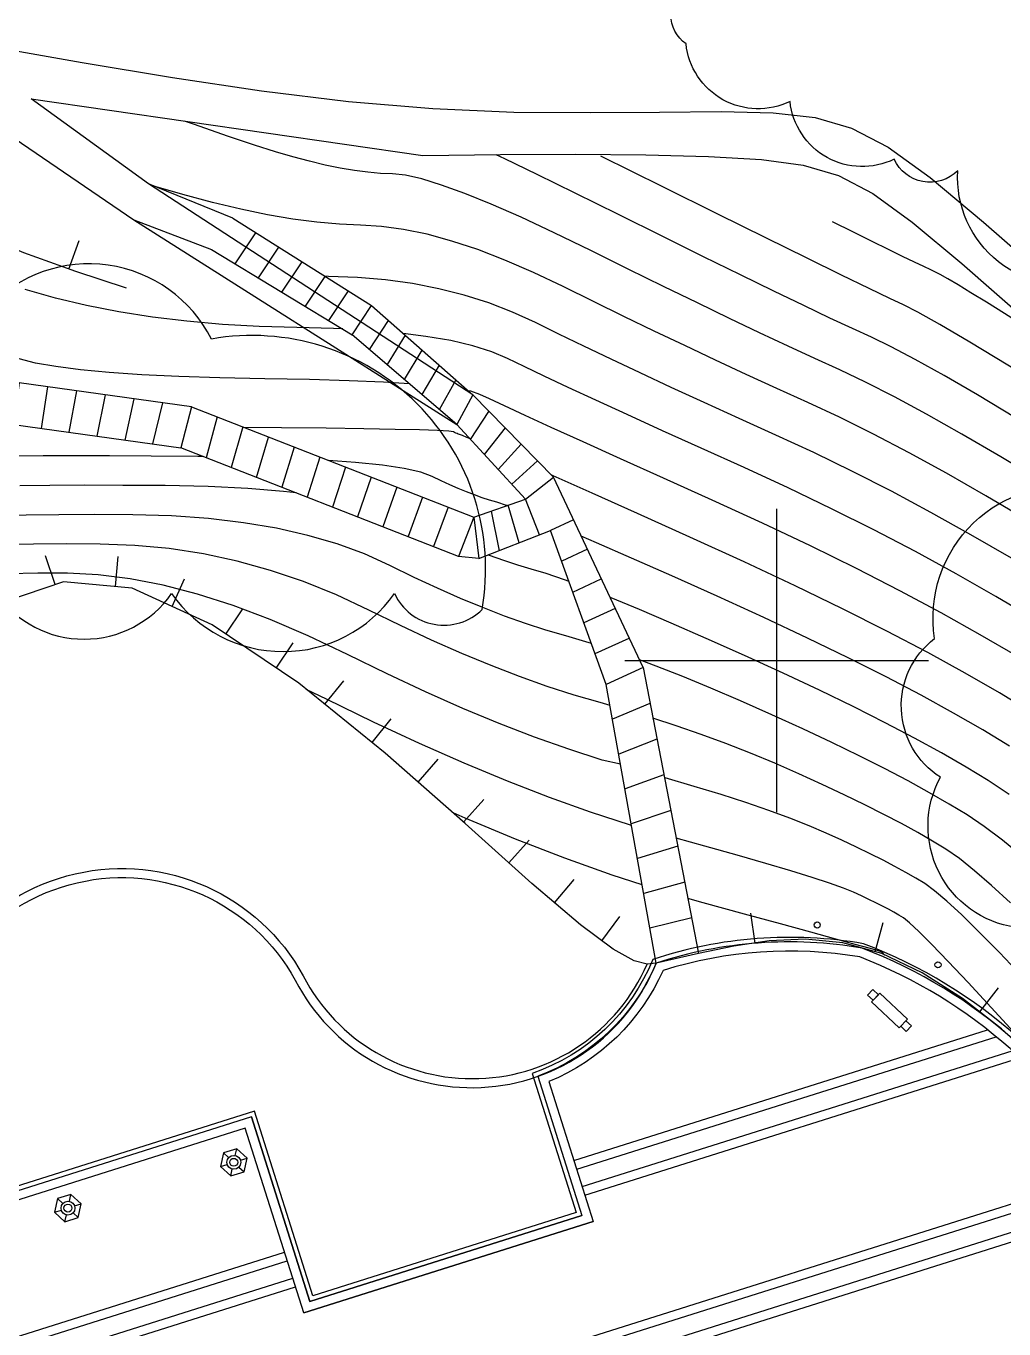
# Model space of a CAD drawing. Extents: x 351134 to 737836, y 2693212 to 3319468.
# Drawn here: x 575532 to 607739, y 2860390 to 2903320 of the extents above; entities that cross this region are included whole.
import ezdxf

# ---------------------------------------------------------------- set-up
doc = ezdxf.new("R2010")
doc.units = 0
doc.linetypes.add('0', pattern=[1, 1])
for name, color, linetype in [('00景观层', 10, 'CONTINUOUS'), ('DGX', 8, 'CONTINUOUS'), ('TK', 7, 'CONTINUOUS'), ('交通3', 1, '0'), ('地貌3', 4, '0'), ('房屋2', 8, '0'), ('景观层', 1, 'CONTINUOUS'), ('绿化', 3, 'CONTINUOUS')]:
    doc.layers.add(name, color=color, linetype=linetype)

msp = doc.modelspace()

# ---------------------------------------------------------------- linework, layer by layer
at = {"layer": '00景观层', "linetype": 'Continuous'}
for p, q in [((600257, 2877415), (600257, 2887415)), ((600257, 2877415), (600257, 2887415)), ((595257, 2882415), (605257, 2882415)), ((595257, 2882415), (605257, 2882415)), ((592390, 2868717), (593840, 2864132)), ((592390, 2868717), (593840, 2864132))]:
    msp.add_line(p, q, dxfattribs=at)
at = {"layer": '00景观层', "color": 1, "linetype": '0'}
for p, q in [((576495, 2884919, -189528), (576173, 2885866, -189528)), ((576495, 2884919, -189528), (576173, 2885866, -189528)), ((576495, 2884919, -189528), (576173, 2885866, -189528)), ((576495, 2884919, -189528), (576173, 2885866, -189528)), ((578472, 2884849, -189528), (578567, 2885845, -189528)), ((578472, 2884849, -189528), (578567, 2885845, -189528)), ((578472, 2884849, -189528), (578567, 2885845, -189528)), ((578472, 2884849, -189528), (578567, 2885845, -189528)), ((580339, 2884197, -189528), (580754, 2885107, -189528)), ((580339, 2884197, -189528), (580754, 2885107, -189528)), ((580339, 2884197, -189528), (580754, 2885107, -189528)), ((580339, 2884197, -189528), (580754, 2885107, -189528)), ((582114, 2883288, -189528), (582675, 2884116, -189528)), ((582114, 2883288, -189528), (582675, 2884116, -189528)), ((582114, 2883288, -189528), (582675, 2884116, -189528)), ((582114, 2883288, -189528), (582675, 2884116, -189528)), ((583770, 2882167, -189528), (584331, 2882995, -189528)), ((583770, 2882167, -189528), (584331, 2882995, -189528)), ((583770, 2882167, -189528), (584331, 2882995, -189528)), ((583770, 2882167, -189528), (584331, 2882995, -189528)), ((585371, 2880971, -189528), (586000, 2881748, -189528)), ((585371, 2880971, -189528), (586000, 2881748, -189528)), ((585371, 2880971, -189528), (586000, 2881748, -189528)), ((585371, 2880971, -189528), (586000, 2881748, -189528)), ((586927, 2879714, -189528), (587555, 2880491, -189528)), ((586927, 2879714, -189528), (587555, 2880491, -189528)), ((586927, 2879714, -189528), (587555, 2880491, -189528)), ((586927, 2879714, -189528), (587555, 2880491, -189528)), ((588443, 2878410, -189528), (589104, 2879160, -189528)), ((588443, 2878410, -189528), (589104, 2879160, -189528)), ((588443, 2878410, -189528), (589104, 2879160, -189528)), ((588443, 2878410, -189528), (589104, 2879160, -189528)), ((589943, 2877088, -189528), (590604, 2877838, -189528)), ((589943, 2877088, -189528), (590604, 2877838, -189528)), ((589943, 2877088, -189528), (590604, 2877838, -189528)), ((589943, 2877088, -189528), (590604, 2877838, -189528)), ((591430, 2875750, -189528), (592099, 2876493, -189528)), ((591430, 2875750, -189528), (592099, 2876493, -189528)), ((591430, 2875750, -189528), (592099, 2876493, -189528)), ((591430, 2875750, -189528), (592099, 2876493, -189528)), ((592935, 2874433, -189528), (593583, 2875195, -189528)), ((592935, 2874433, -189528), (593583, 2875195, -189528)), ((592935, 2874433, -189528), (593583, 2875195, -189528)), ((592935, 2874433, -189528), (593583, 2875195, -189528)), ((594494, 2873182, -189528), (595091, 2873984, -189528)), ((594494, 2873182, -189528), (595091, 2873984, -189528)), ((599549, 2873106, -189528), (599399, 2874095, -189528)), ((599549, 2873106, -189528), (599399, 2874095, -189528)), ((599549, 2873106, -189528), (599399, 2874095, -189528)), ((599549, 2873106, -189528), (599399, 2874095, -189528)), ((603496, 2872819, -189528), (603764, 2873783, -189528)), ((603496, 2872819, -189528), (603764, 2873783, -189528)), ((603496, 2872819, -189528), (603764, 2873783, -189528)), ((603496, 2872819, -189528), (603764, 2873783, -189528)), ((606947, 2870836, -189528), (607560, 2871627, -189528)), ((606947, 2870836, -189528), (607560, 2871627, -189528)), ((606947, 2870836, -189528), (607560, 2871627, -189528)), ((606947, 2870836, -189528), (607560, 2871627, -189528))]:
    msp.add_line(p, q, dxfattribs=at)
at = {"layer": '00景观层', "color": 2, "linetype": '0'}
for p, q in [((582955, 2867379), (584878, 2861298)), ((582955, 2867379), (584878, 2861298)), ((584878, 2861298), (593840, 2864132)), ((584878, 2861298), (593840, 2864132))]:
    msp.add_line(p, q, dxfattribs=at)
at = {"layer": '00景观层', "color": 250, "linetype": 'Continuous'}
for p, q in [((582033, 2866191), (582204, 2866034)), ((582033, 2866191), (582204, 2866034)), ((582422, 2866103), (582472, 2866330)), ((582422, 2866103), (582472, 2866330)), ((582591, 2865949), (582812, 2866019)), ((582591, 2865949), (582812, 2866019)), ((581933, 2865741), (582154, 2865811)), ((581933, 2865741), (582154, 2865811)), ((582273, 2865430), (582323, 2865656)), ((582273, 2865430), (582323, 2865656)), ((582542, 2865725), (582713, 2865569)), ((582542, 2865725), (582713, 2865569)), ((576961, 2864596), (577011, 2864822)), ((576961, 2864596), (577011, 2864822)), ((576473, 2864234), (576694, 2864303)), ((576473, 2864234), (576694, 2864303)), ((576572, 2864683), (576743, 2864527)), ((576572, 2864683), (576743, 2864527)), ((577130, 2864442), (577351, 2864511)), ((577130, 2864442), (577351, 2864511)), ((576813, 2863923), (576863, 2864149)), ((576813, 2863923), (576863, 2864149)), ((577081, 2864218), (577252, 2864061)), ((577081, 2864218), (577252, 2864061))]:
    msp.add_line(p, q, dxfattribs=at)
at = {"layer": '00景观层', "color": 1, "linetype": '0'}
for points, elevation in [([(596287, 2872444), (595988, 2872412), (595558, 2872518), (594868, 2872904), (593788, 2873707), (592187, 2875069), (589992, 2877044), (587363, 2879361), (584515, 2881663), (581664, 2883593), (579026, 2884796), (576767, 2885012), (574852, 2884361), (573194, 2883060), (571708, 2881325), (570308, 2879374)], 3117), ([(596287, 2872444), (595988, 2872412), (595558, 2872518), (594868, 2872904), (593788, 2873707), (592187, 2875069), (589992, 2877044), (587363, 2879361), (584515, 2881663), (581664, 2883593), (579026, 2884796), (576767, 2885012), (574852, 2884361), (573194, 2883060), (571708, 2881325), (570308, 2879374)], 3117), ([(596287, 2872444), (595988, 2872412), (595558, 2872518), (594868, 2872904), (593788, 2873707), (592187, 2875069), (589992, 2877044), (587363, 2879361), (584515, 2881663), (581664, 2883593), (579026, 2884796), (576767, 2885012), (574852, 2884361), (573194, 2883060), (571708, 2881325), (570308, 2879374)], 3117), ([(596287, 2872444), (595988, 2872412), (595558, 2872518), (594868, 2872904), (593788, 2873707), (592187, 2875069), (589992, 2877044), (587363, 2879361), (584515, 2881663), (581664, 2883593), (579026, 2884796), (576767, 2885012), (574852, 2884361), (573194, 2883060), (571708, 2881325), (570308, 2879374)], 3117), ([(613892, 2858821), (613293, 2860759), (612736, 2862500), (612242, 2863952), (611765, 2865164), (611245, 2866217), (610620, 2867194), (609829, 2868178), (608829, 2869225), (607660, 2870283), (606379, 2871277), (605044, 2872128), (603713, 2872759), (602433, 2873116), (601202, 2873235), (600009, 2873176), (598840, 2872998), (597684, 2872761)], 9809472), ([(613892, 2858821), (613293, 2860759), (612736, 2862500), (612242, 2863952), (611765, 2865164), (611245, 2866217), (610620, 2867194), (609829, 2868178), (608829, 2869225), (607660, 2870283), (606379, 2871277), (605044, 2872128), (603713, 2872759), (602433, 2873116), (601202, 2873235), (600009, 2873176), (598840, 2872998), (597684, 2872761)], 9809472), ([(613892, 2858821), (613293, 2860759), (612736, 2862500), (612242, 2863952), (611765, 2865164), (611245, 2866217), (610620, 2867194), (609829, 2868178), (608829, 2869225), (607660, 2870283), (606379, 2871277), (605044, 2872128), (603713, 2872759), (602433, 2873116), (601202, 2873235), (600009, 2873176), (598840, 2872998), (597684, 2872761)], 9809472), ([(613892, 2858821), (613293, 2860759), (612736, 2862500), (612242, 2863952), (611765, 2865164), (611245, 2866217), (610620, 2867194), (609829, 2868178), (608829, 2869225), (607660, 2870283), (606379, 2871277), (605044, 2872128), (603713, 2872759), (602433, 2873116), (601202, 2873235), (600009, 2873176), (598840, 2872998), (597684, 2872761)], 9809472)]:
    msp.add_lwpolyline(points, dxfattribs=dict(at, elevation=elevation))
at = {"layer": '00景观层', "color": 8, "linetype": '0'}
for points, elevation in [([(595852, 2882180), (597684, 2872761), (596287, 2872444), (594643, 2881626)], -1210), ([(596768, 2877471), (595465, 2877035)], 930), ([(596997, 2876293), (595671, 2875888)], 1465), ([(597226, 2875116), (595876, 2874740)], 1999), ([(597455, 2873938), (596081, 2873592)], 2534)]:
    msp.add_lwpolyline(points, dxfattribs=dict(at, elevation=elevation))
at = {"layer": '00景观层', "color": 5, "linetype": 'Continuous', "flags": 128}
msp.add_lwpolyline([(556413, 2857422, -0.03152), (558388, 2857362, 0.427757), (571879, 2869071, -0.757242), (584661, 2872023, 0.631619), (595988, 2872412)], format="xyb", dxfattribs=at)
msp.add_lwpolyline([(556413, 2857422, -0.03152), (558388, 2857362, 0.427757), (571879, 2869071, -0.757242), (584661, 2872023, 0.631619), (595988, 2872412)], format="xyb", dxfattribs=at)
at = {"layer": '00景观层', "linetype": 'Continuous', "elevation": 9598, "flags": 128}
msp.add_lwpolyline([(558115, 2857084, -0.003987), (558360, 2857063, 0.427757), (572179, 2869057, -0.757242), (584397, 2871878, 0.641585), (596287, 2872444)], format="xyb", dxfattribs=at)
msp.add_lwpolyline([(558115, 2857084, -0.003987), (558360, 2857063, 0.427757), (572179, 2869057, -0.757242), (584397, 2871878, 0.641585), (596287, 2872444)], format="xyb", dxfattribs=at)
at = {"layer": '00景观层', "color": 7, "flags": 128}
for points in [[(617349, 2842819), (617529, 2842883), (616090, 2846895), (617208, 2847275), (617100, 2847498, 0.029317), (611903, 2865224, 0.184836), (603113, 2873082, 0.123687), (596175, 2872565, -0.216099), (592203, 2868810), (593652, 2864230), (584976, 2861486), (583053, 2867567), (570470, 2863588, -0.29768), (558374, 2857213, 0.003987), (558127, 2857234)], [(617349, 2842819), (617529, 2842883), (616090, 2846895), (617208, 2847275), (617100, 2847498, 0.029317), (611903, 2865224, 0.184836), (603113, 2873082, 0.123687), (596175, 2872565, -0.216099), (592203, 2868810), (593652, 2864230), (584976, 2861486), (583053, 2867567), (570470, 2863588, -0.29768), (558374, 2857213, 0.003987), (558127, 2857234)], [(602030, 2823466), (608706, 2829980), (608986, 2829694), (616795, 2837313), (616543, 2837572), (617209, 2842928), (617337, 2842973), (615897, 2846988), (616999, 2847363), (616957, 2847447, 0.029328), (611765, 2865164, 0.18445), (603073, 2872937, 0.122199), (596287, 2872444, -0.20777), (592390, 2868717), (593840, 2864132), (584878, 2861298), (582955, 2867379), (570572, 2863463, -0.296393), (558360, 2857063, 0.003987), (558115, 2857084)], [(602030, 2823466), (608706, 2829980), (608986, 2829694), (616795, 2837313), (616543, 2837572), (617209, 2842928), (617337, 2842973), (615897, 2846988), (616999, 2847363), (616957, 2847447, 0.029328), (611765, 2865164, 0.18445), (603073, 2872937, 0.122199), (596287, 2872444, -0.20777), (592390, 2868717), (593840, 2864132), (584878, 2861298), (582955, 2867379), (570572, 2863463, -0.296393), (558360, 2857063, 0.003987), (558115, 2857084)]]:
    msp.add_lwpolyline(points, format="xyb", dxfattribs=at)
at = {"layer": '00景观层', "color": 8, "linetype": 'Continuous', "flags": 128}
msp.add_lwpolyline([(601948, 2823805), (608712, 2830404), (608991, 2830118), (616371, 2837318), (616227, 2837466), (616934, 2843148), (616953, 2843154), (615511, 2847174), (616625, 2847552, 0.029015), (611490, 2865044, 0.18366), (602993, 2872646, 0.119144), (596511, 2872201, -0.191924), (592755, 2868538), (594211, 2863935), (584677, 2860919), (582752, 2867007), (570775, 2863212, -0.292375), (558404, 2856758)], format="xyb", dxfattribs=at)
msp.add_lwpolyline([(601948, 2823805), (608712, 2830404), (608991, 2830118), (616371, 2837318), (616227, 2837466), (616934, 2843148), (616953, 2843154), (615511, 2847174), (616625, 2847552, 0.029015), (611490, 2865044, 0.18366), (602993, 2872646, 0.119144), (596511, 2872201, -0.191924), (592755, 2868538), (594211, 2863935), (584677, 2860919), (582752, 2867007), (570775, 2863212, -0.292375), (558404, 2856758)], format="xyb", dxfattribs=at)
at = {"layer": '00景观层', "color": 250, "linetype": 'Continuous', "flags": 128}
for points in [[(593578, 2865937), (607203, 2870246)], [(593578, 2865937), (607203, 2870246)], [(593668, 2865651), (607482, 2870020)], [(593668, 2865651), (607482, 2870020)], [(593849, 2865079), (608014, 2869559)], [(593849, 2865079), (608014, 2869559)], [(593939, 2864793), (608267, 2869324)], [(593939, 2864793), (608267, 2869324)], [(583429, 2856749), (611222, 2865539)], [(583429, 2856749), (611222, 2865539)], [(583604, 2856490), (611370, 2865271)], [(583604, 2856490), (611370, 2865271)], [(583878, 2855947), (611606, 2864717)], [(583878, 2855947), (611606, 2864717)], [(583978, 2855664), (611707, 2864434)], [(583978, 2855664), (611707, 2864434)], [(559748, 2855238), (584044, 2862922)], [(559748, 2855238), (584044, 2862922)], [(559920, 2854978), (584134, 2862636)], [(559920, 2854978), (584134, 2862636)], [(560100, 2854405), (584315, 2862064)], [(560100, 2854405), (584315, 2862064)], [(560191, 2854119), (584405, 2861778)], [(560191, 2854119), (584405, 2861778)]]:
    msp.add_lwpolyline(points, dxfattribs=at)
at = {"layer": '00景观层', "color": 7, "flags": 128}
for points in [[(582955, 2867379), (570572, 2863463)], [(582955, 2867379), (570572, 2863463)], [(582955, 2867379), (584878, 2861298)], [(582955, 2867379), (584878, 2861298)]]:
    msp.add_lwpolyline(points, dxfattribs=at)
at = {"layer": '00景观层', "color": 11, "linetype": 'Continuous', "flags": 128}
for points in [[(582812, 2866019), (582472, 2866330), (582033, 2866191), (581933, 2865741), (582273, 2865430), (582713, 2865569)], [(582812, 2866019), (582472, 2866330), (582033, 2866191), (581933, 2865741), (582273, 2865430), (582713, 2865569)], [(577351, 2864511), (577011, 2864822), (576572, 2864683), (576473, 2864234), (576813, 2863923), (577252, 2864061)], [(577351, 2864511), (577011, 2864822), (576572, 2864683), (576473, 2864234), (576813, 2863923), (577252, 2864061)]]:
    msp.add_lwpolyline(points, close=True, dxfattribs=at)
at = {"layer": '00景观层', "color": 8, "linetype": 'Continuous', "flags": 128}
msp.add_lwpolyline([(584677, 2860919), (594211, 2863935)], dxfattribs=at)
msp.add_lwpolyline([(584677, 2860919), (594211, 2863935)], dxfattribs=at)
at = {"layer": '00景观层', "color": 1, "linetype": '0'}
for centre in [(601589, 2873700, -189528), (601589, 2873700, -189528), (601589, 2873700, -189528), (601589, 2873700, -189528), (605567, 2872387, -189528), (605567, 2872387, -189528), (605567, 2872387, -189528), (605567, 2872387, -189528)]:
    msp.add_circle(centre, 100, dxfattribs=at)
at = {"layer": '00景观层', "color": 250, "linetype": 'Continuous'}
for centre, radius in [((582373, 2865880), 229), ((582373, 2865880), 229), ((582373, 2865880), 131), ((582373, 2865880), 131), ((576912, 2864372), 229), ((576912, 2864372), 229), ((576912, 2864372), 131), ((576912, 2864372), 131)]:
    msp.add_circle(centre, radius, dxfattribs=at)
at = {"layer": 'DGX', "color": 8, "linetype": 'Continuous'}
for points, elevation in [([(609015, 2888298), (607633, 2889129), (606358, 2889874), (605191, 2890532), (604130, 2891104), (603177, 2891590), (602331, 2891990), (601510, 2892364), (600630, 2892771), (599692, 2893212), (598696, 2893687), (597642, 2894195), (596529, 2894737), (595359, 2895312), (594130, 2895921), (592927, 2896509), (591835, 2897018), (590852, 2897450), (589981, 2897805), (589219, 2898081), (588568, 2898281), (588026, 2898402), (587596, 2898446), (587207, 2898462), (586792, 2898500), (586350, 2898558), (585882, 2898639), (585387, 2898741), (584866, 2898864), (584319, 2899009), (583745, 2899176), (583058, 2899394), (582171, 2899692), (581084, 2900071), (580753, 2900189)], 367000), ([(609015, 2888298), (607633, 2889129), (606358, 2889874), (605191, 2890532), (604130, 2891104), (603177, 2891590), (602331, 2891990), (601510, 2892364), (600630, 2892771), (599692, 2893212), (598696, 2893687), (597642, 2894195), (596529, 2894737), (595359, 2895312), (594130, 2895921), (592927, 2896509), (591835, 2897018), (590852, 2897450), (589981, 2897805), (589219, 2898081), (588568, 2898281), (588026, 2898402), (587596, 2898446), (587207, 2898462), (586792, 2898500), (586350, 2898558), (585882, 2898639), (585387, 2898741), (584866, 2898864), (584319, 2899009), (583745, 2899176), (583058, 2899394), (582171, 2899692), (581084, 2900071), (580753, 2900189)], 367000), ([(609015, 2888298), (607633, 2889129), (606358, 2889874), (605191, 2890532), (604130, 2891104), (603177, 2891590), (602331, 2891990), (601510, 2892364), (600630, 2892771), (599692, 2893212), (598696, 2893687), (597642, 2894195), (596529, 2894737), (595359, 2895312), (594130, 2895921), (592927, 2896509), (591835, 2897018), (590852, 2897450), (589981, 2897805), (589219, 2898081), (588568, 2898281), (588026, 2898402), (587596, 2898446), (587207, 2898462), (586792, 2898500), (586350, 2898558), (585882, 2898639), (585387, 2898741), (584866, 2898864), (584319, 2899009), (583745, 2899176), (583058, 2899394), (582171, 2899692), (581084, 2900071), (580753, 2900189)], 367000), ([(609015, 2888298), (607633, 2889129), (606358, 2889874), (605191, 2890532), (604130, 2891104), (603177, 2891590), (602331, 2891990), (601510, 2892364), (600630, 2892771), (599692, 2893212), (598696, 2893687), (597642, 2894195), (596529, 2894737), (595359, 2895312), (594130, 2895921), (592927, 2896509), (591835, 2897018), (590852, 2897450), (589981, 2897805), (589219, 2898081), (588568, 2898281), (588026, 2898402), (587596, 2898446), (587207, 2898462), (586792, 2898500), (586350, 2898558), (585882, 2898639), (585387, 2898741), (584866, 2898864), (584319, 2899009), (583745, 2899176), (583058, 2899394), (582171, 2899692), (581084, 2900071), (580753, 2900189)], 367000), ([(609015, 2888298), (607633, 2889129), (606358, 2889874), (605191, 2890532), (604130, 2891104), (603177, 2891590), (602331, 2891990), (601510, 2892364), (600630, 2892771), (599692, 2893212), (598696, 2893687), (597642, 2894195), (596529, 2894737), (595359, 2895312), (594130, 2895921), (592927, 2896509), (591835, 2897018), (590852, 2897450), (589981, 2897805), (589219, 2898081), (588568, 2898281), (588026, 2898402), (587596, 2898446), (587207, 2898462), (586792, 2898500), (586350, 2898558), (585882, 2898639), (585387, 2898741), (584866, 2898864), (584319, 2899009), (583745, 2899176), (583058, 2899394), (582171, 2899692), (581084, 2900071), (580753, 2900189)], 367000), ([(609015, 2888298), (607633, 2889129), (606358, 2889874), (605191, 2890532), (604130, 2891104), (603177, 2891590), (602331, 2891990), (601510, 2892364), (600630, 2892771), (599692, 2893212), (598696, 2893687), (597642, 2894195), (596529, 2894737), (595359, 2895312), (594130, 2895921), (592927, 2896509), (591835, 2897018), (590852, 2897450), (589981, 2897805), (589219, 2898081), (588568, 2898281), (588026, 2898402), (587596, 2898446), (587207, 2898462), (586792, 2898500), (586350, 2898558), (585882, 2898639), (585387, 2898741), (584866, 2898864), (584319, 2899009), (583745, 2899176), (583058, 2899394), (582171, 2899692), (581084, 2900071), (580753, 2900189)], 367000), ([(609015, 2888298), (607633, 2889129), (606358, 2889874), (605191, 2890532), (604130, 2891104), (603177, 2891590), (602331, 2891990), (601510, 2892364), (600630, 2892771), (599692, 2893212), (598696, 2893687), (597642, 2894195), (596529, 2894737), (595359, 2895312), (594130, 2895921), (592927, 2896509), (591835, 2897018), (590852, 2897450), (589981, 2897805), (589219, 2898081), (588568, 2898281), (588026, 2898402), (587596, 2898446), (587207, 2898462), (586792, 2898500), (586350, 2898558), (585882, 2898639), (585387, 2898741), (584866, 2898864), (584319, 2899009), (583745, 2899176), (583058, 2899394), (582171, 2899692), (581084, 2900071), (580753, 2900189)], 367000), ([(609015, 2888298), (607633, 2889129), (606358, 2889874), (605191, 2890532), (604130, 2891104), (603177, 2891590), (602331, 2891990), (601510, 2892364), (600630, 2892771), (599692, 2893212), (598696, 2893687), (597642, 2894195), (596529, 2894737), (595359, 2895312), (594130, 2895921), (592927, 2896509), (591835, 2897018), (590852, 2897450), (589981, 2897805), (589219, 2898081), (588568, 2898281), (588026, 2898402), (587596, 2898446), (587207, 2898462), (586792, 2898500), (586350, 2898558), (585882, 2898639), (585387, 2898741), (584866, 2898864), (584319, 2899009), (583745, 2899176), (583058, 2899394), (582171, 2899692), (581084, 2900071), (580753, 2900189)], 367000), ([(609015, 2888298), (607633, 2889129), (606358, 2889874), (605191, 2890532), (604130, 2891104), (603177, 2891590), (602331, 2891990), (601510, 2892364), (600630, 2892771), (599692, 2893212), (598696, 2893687), (597642, 2894195), (596529, 2894737), (595359, 2895312), (594130, 2895921), (592927, 2896509), (591835, 2897018), (590852, 2897450), (589981, 2897805), (589219, 2898081), (588568, 2898281), (588026, 2898402), (587596, 2898446), (587207, 2898462), (586792, 2898500), (586350, 2898558), (585882, 2898639), (585387, 2898741), (584866, 2898864), (584319, 2899009), (583745, 2899176), (583058, 2899394), (582171, 2899692), (581084, 2900071), (580753, 2900189)], 367000), ([(609015, 2888298), (607633, 2889129), (606358, 2889874), (605191, 2890532), (604130, 2891104), (603177, 2891590), (602331, 2891990), (601510, 2892364), (600630, 2892771), (599692, 2893212), (598696, 2893687), (597642, 2894195), (596529, 2894737), (595359, 2895312), (594130, 2895921), (592927, 2896509), (591835, 2897018), (590852, 2897450), (589981, 2897805), (589219, 2898081), (588568, 2898281), (588026, 2898402), (587596, 2898446), (587207, 2898462), (586792, 2898500), (586350, 2898558), (585882, 2898639), (585387, 2898741), (584866, 2898864), (584319, 2899009), (583745, 2899176), (583058, 2899394), (582171, 2899692), (581084, 2900071), (580753, 2900189)], 367000), ([(609015, 2888298), (607633, 2889129), (606358, 2889874), (605191, 2890532), (604130, 2891104), (603177, 2891590), (602331, 2891990), (601510, 2892364), (600630, 2892771), (599692, 2893212), (598696, 2893687), (597642, 2894195), (596529, 2894737), (595359, 2895312), (594130, 2895921), (592927, 2896509), (591835, 2897018), (590852, 2897450), (589981, 2897805), (589219, 2898081), (588568, 2898281), (588026, 2898402), (587596, 2898446), (587207, 2898462), (586792, 2898500), (586350, 2898558), (585882, 2898639), (585387, 2898741), (584866, 2898864), (584319, 2899009), (583745, 2899176), (583058, 2899394), (582171, 2899692), (581084, 2900071), (580753, 2900189)], 367000), ([(609015, 2888298), (607633, 2889129), (606358, 2889874), (605191, 2890532), (604130, 2891104), (603177, 2891590), (602331, 2891990), (601510, 2892364), (600630, 2892771), (599692, 2893212), (598696, 2893687), (597642, 2894195), (596529, 2894737), (595359, 2895312), (594130, 2895921), (592927, 2896509), (591835, 2897018), (590852, 2897450), (589981, 2897805), (589219, 2898081), (588568, 2898281), (588026, 2898402), (587596, 2898446), (587207, 2898462), (586792, 2898500), (586350, 2898558), (585882, 2898639), (585387, 2898741), (584866, 2898864), (584319, 2899009), (583745, 2899176), (583058, 2899394), (582171, 2899692), (581084, 2900071), (580753, 2900189)], 367000), ([(609015, 2888298), (607633, 2889129), (606358, 2889874), (605191, 2890532), (604130, 2891104), (603177, 2891590), (602331, 2891990), (601510, 2892364), (600630, 2892771), (599692, 2893212), (598696, 2893687), (597642, 2894195), (596529, 2894737), (595359, 2895312), (594130, 2895921), (592927, 2896509), (591835, 2897018), (590852, 2897450), (589981, 2897805), (589219, 2898081), (588568, 2898281), (588026, 2898402), (587596, 2898446), (587207, 2898462), (586792, 2898500), (586350, 2898558), (585882, 2898639), (585387, 2898741), (584866, 2898864), (584319, 2899009), (583745, 2899176), (583058, 2899394), (582171, 2899692), (581084, 2900071), (580753, 2900189)], 367000), ([(609015, 2888298), (607633, 2889129), (606358, 2889874), (605191, 2890532), (604130, 2891104), (603177, 2891590), (602331, 2891990), (601510, 2892364), (600630, 2892771), (599692, 2893212), (598696, 2893687), (597642, 2894195), (596529, 2894737), (595359, 2895312), (594130, 2895921), (592927, 2896509), (591835, 2897018), (590852, 2897450), (589981, 2897805), (589219, 2898081), (588568, 2898281), (588026, 2898402), (587596, 2898446), (587207, 2898462), (586792, 2898500), (586350, 2898558), (585882, 2898639), (585387, 2898741), (584866, 2898864), (584319, 2899009), (583745, 2899176), (583058, 2899394), (582171, 2899692), (581084, 2900071), (580753, 2900189)], 367000), ([(609015, 2888298), (607633, 2889129), (606358, 2889874), (605191, 2890532), (604130, 2891104), (603177, 2891590), (602331, 2891990), (601510, 2892364), (600630, 2892771), (599692, 2893212), (598696, 2893687), (597642, 2894195), (596529, 2894737), (595359, 2895312), (594130, 2895921), (592927, 2896509), (591835, 2897018), (590852, 2897450), (589981, 2897805), (589219, 2898081), (588568, 2898281), (588026, 2898402), (587596, 2898446), (587207, 2898462), (586792, 2898500), (586350, 2898558), (585882, 2898639), (585387, 2898741), (584866, 2898864), (584319, 2899009), (583745, 2899176), (583058, 2899394), (582171, 2899692), (581084, 2900071), (580753, 2900189)], 367000), ([(609015, 2888298), (607633, 2889129), (606358, 2889874), (605191, 2890532), (604130, 2891104), (603177, 2891590), (602331, 2891990), (601510, 2892364), (600630, 2892771), (599692, 2893212), (598696, 2893687), (597642, 2894195), (596529, 2894737), (595359, 2895312), (594130, 2895921), (592927, 2896509), (591835, 2897018), (590852, 2897450), (589981, 2897805), (589219, 2898081), (588568, 2898281), (588026, 2898402), (587596, 2898446), (587207, 2898462), (586792, 2898500), (586350, 2898558), (585882, 2898639), (585387, 2898741), (584866, 2898864), (584319, 2899009), (583745, 2899176), (583058, 2899394), (582171, 2899692), (581084, 2900071), (580753, 2900189)], 367000), ([(608123, 2890415), (606870, 2891164), (605769, 2891804), (604821, 2892334), (604025, 2892753), (603382, 2893064), (602755, 2893350), (602010, 2893699), (601146, 2894111), (600163, 2894585), (599061, 2895122), (597840, 2895721), (596500, 2896382), (595042, 2897107), (593613, 2897815), (592365, 2898429), (591296, 2898949), (591020, 2899081)], 366000), ([(608502, 2887040), (607143, 2887843), (605847, 2888583), (604613, 2889260), (603440, 2889875), (602329, 2890428), (601280, 2890917), (600264, 2891378), (599250, 2891843), (598238, 2892314), (597229, 2892789), (596222, 2893268), (595218, 2893753), (594217, 2894242), (593218, 2894736), (592241, 2895202), (591304, 2895608), (590409, 2895952), (589555, 2896235), (588741, 2896458), (587968, 2896619), (587237, 2896720), (586546, 2896759), (585852, 2896788), (585111, 2896855), (584323, 2896960), (583488, 2897103), (582605, 2897285), (581676, 2897506), (580699, 2897765), (579815, 2898021)], 368000)]:
    msp.add_lwpolyline(points, dxfattribs=dict(at, elevation=elevation))
for points in [[(615439, 2887408), (613159, 2888850), (611136, 2890121), (609372, 2891220), (607867, 2892147), (606621, 2892902), (605633, 2893486), (604903, 2893897), (604432, 2894137), (603978, 2894348), (603297, 2894673), (602390, 2895114), (601258, 2895668), (599899, 2896337), (598314, 2897121), (596503, 2898019), (594465, 2899032)], [(609225, 2892923), (608449, 2893413), (607762, 2893845), (607162, 2894218), (606651, 2894534), (606227, 2894790), (605891, 2894989), (605643, 2895129), (605483, 2895210), (605328, 2895282), (605097, 2895392), (604789, 2895542), (604404, 2895731), (603942, 2895958), (603403, 2896224), (602787, 2896530), (602095, 2896874)], [(607988, 2885782), (606654, 2886556), (605336, 2887292), (604034, 2887989), (602750, 2888646), (601482, 2889265), (600230, 2889844), (599018, 2890392), (597870, 2890915), (596784, 2891415), (595762, 2891890), (594803, 2892342), (593908, 2892769), (593075, 2893172), (592306, 2893551), (591554, 2893896), (590774, 2894197), (589966, 2894454), (589129, 2894666), (588263, 2894834), (587369, 2894958), (586447, 2895037), (585496, 2895073), (585377, 2895078)], [(607988, 2885782), (606654, 2886556), (605336, 2887292), (604034, 2887989), (602750, 2888646), (601482, 2889265), (600230, 2889844), (599018, 2890392), (597870, 2890915), (596784, 2891415), (595762, 2891890), (594803, 2892342), (593908, 2892769), (593075, 2893172), (592306, 2893551), (591554, 2893896), (590774, 2894197), (589966, 2894454), (589129, 2894666), (588263, 2894834), (587369, 2894958), (586447, 2895037), (585496, 2895073), (585377, 2895078)], [(607988, 2885782), (606654, 2886556), (605336, 2887292), (604034, 2887989), (602750, 2888646), (601482, 2889265), (600230, 2889844), (599018, 2890392), (597870, 2890915), (596784, 2891415), (595762, 2891890), (594803, 2892342), (593908, 2892769), (593075, 2893172), (592306, 2893551), (591554, 2893896), (590774, 2894197), (589966, 2894454), (589129, 2894666), (588263, 2894834), (587369, 2894958), (586447, 2895037), (585496, 2895073), (585377, 2895078)], [(607988, 2885782), (606654, 2886556), (605336, 2887292), (604034, 2887989), (602750, 2888646), (601482, 2889265), (600230, 2889844), (599018, 2890392), (597870, 2890915), (596784, 2891415), (595762, 2891890), (594803, 2892342), (593908, 2892769), (593075, 2893172), (592306, 2893551), (591554, 2893896), (590774, 2894197), (589966, 2894454), (589129, 2894666), (588263, 2894834), (587369, 2894958), (586447, 2895037), (585496, 2895073), (585377, 2895078)], [(607988, 2885782), (606654, 2886556), (605336, 2887292), (604034, 2887989), (602750, 2888646), (601482, 2889265), (600230, 2889844), (599018, 2890392), (597870, 2890915), (596784, 2891415), (595762, 2891890), (594803, 2892342), (593908, 2892769), (593075, 2893172), (592306, 2893551), (591554, 2893896), (590774, 2894197), (589966, 2894454), (589129, 2894666), (588263, 2894834), (587369, 2894958), (586447, 2895037), (585496, 2895073), (585377, 2895078)], [(607988, 2885782), (606654, 2886556), (605336, 2887292), (604034, 2887989), (602750, 2888646), (601482, 2889265), (600230, 2889844), (599018, 2890392), (597870, 2890915), (596784, 2891415), (595762, 2891890), (594803, 2892342), (593908, 2892769), (593075, 2893172), (592306, 2893551), (591554, 2893896), (590774, 2894197), (589966, 2894454), (589129, 2894666), (588263, 2894834), (587369, 2894958), (586447, 2895037), (585496, 2895073), (585377, 2895078)], [(607988, 2885782), (606654, 2886556), (605336, 2887292), (604034, 2887989), (602750, 2888646), (601482, 2889265), (600230, 2889844), (599018, 2890392), (597870, 2890915), (596784, 2891415), (595762, 2891890), (594803, 2892342), (593908, 2892769), (593075, 2893172), (592306, 2893551), (591554, 2893896), (590774, 2894197), (589966, 2894454), (589129, 2894666), (588263, 2894834), (587369, 2894958), (586447, 2895037), (585496, 2895073), (585377, 2895078)], [(607988, 2885782), (606654, 2886556), (605336, 2887292), (604034, 2887989), (602750, 2888646), (601482, 2889265), (600230, 2889844), (599018, 2890392), (597870, 2890915), (596784, 2891415), (595762, 2891890), (594803, 2892342), (593908, 2892769), (593075, 2893172), (592306, 2893551), (591554, 2893896), (590774, 2894197), (589966, 2894454), (589129, 2894666), (588263, 2894834), (587369, 2894958), (586447, 2895037), (585496, 2895073), (585377, 2895078)], [(607988, 2885782), (606654, 2886556), (605336, 2887292), (604034, 2887989), (602750, 2888646), (601482, 2889265), (600230, 2889844), (599018, 2890392), (597870, 2890915), (596784, 2891415), (595762, 2891890), (594803, 2892342), (593908, 2892769), (593075, 2893172), (592306, 2893551), (591554, 2893896), (590774, 2894197), (589966, 2894454), (589129, 2894666), (588263, 2894834), (587369, 2894958), (586447, 2895037), (585496, 2895073), (585377, 2895078)], [(607988, 2885782), (606654, 2886556), (605336, 2887292), (604034, 2887989), (602750, 2888646), (601482, 2889265), (600230, 2889844), (599018, 2890392), (597870, 2890915), (596784, 2891415), (595762, 2891890), (594803, 2892342), (593908, 2892769), (593075, 2893172), (592306, 2893551), (591554, 2893896), (590774, 2894197), (589966, 2894454), (589129, 2894666), (588263, 2894834), (587369, 2894958), (586447, 2895037), (585496, 2895073), (585377, 2895078)], [(607988, 2885782), (606654, 2886556), (605336, 2887292), (604034, 2887989), (602750, 2888646), (601482, 2889265), (600230, 2889844), (599018, 2890392), (597870, 2890915), (596784, 2891415), (595762, 2891890), (594803, 2892342), (593908, 2892769), (593075, 2893172), (592306, 2893551), (591554, 2893896), (590774, 2894197), (589966, 2894454), (589129, 2894666), (588263, 2894834), (587369, 2894958), (586447, 2895037), (585496, 2895073), (585377, 2895078)], [(607988, 2885782), (606654, 2886556), (605336, 2887292), (604034, 2887989), (602750, 2888646), (601482, 2889265), (600230, 2889844), (599018, 2890392), (597870, 2890915), (596784, 2891415), (595762, 2891890), (594803, 2892342), (593908, 2892769), (593075, 2893172), (592306, 2893551), (591554, 2893896), (590774, 2894197), (589966, 2894454), (589129, 2894666), (588263, 2894834), (587369, 2894958), (586447, 2895037), (585496, 2895073), (585377, 2895078)], [(607988, 2885782), (606654, 2886556), (605336, 2887292), (604034, 2887989), (602750, 2888646), (601482, 2889265), (600230, 2889844), (599018, 2890392), (597870, 2890915), (596784, 2891415), (595762, 2891890), (594803, 2892342), (593908, 2892769), (593075, 2893172), (592306, 2893551), (591554, 2893896), (590774, 2894197), (589966, 2894454), (589129, 2894666), (588263, 2894834), (587369, 2894958), (586447, 2895037), (585496, 2895073), (585377, 2895078)], [(607988, 2885782), (606654, 2886556), (605336, 2887292), (604034, 2887989), (602750, 2888646), (601482, 2889265), (600230, 2889844), (599018, 2890392), (597870, 2890915), (596784, 2891415), (595762, 2891890), (594803, 2892342), (593908, 2892769), (593075, 2893172), (592306, 2893551), (591554, 2893896), (590774, 2894197), (589966, 2894454), (589129, 2894666), (588263, 2894834), (587369, 2894958), (586447, 2895037), (585496, 2895073), (585377, 2895078)], [(607988, 2885782), (606654, 2886556), (605336, 2887292), (604034, 2887989), (602750, 2888646), (601482, 2889265), (600230, 2889844), (599018, 2890392), (597870, 2890915), (596784, 2891415), (595762, 2891890), (594803, 2892342), (593908, 2892769), (593075, 2893172), (592306, 2893551), (591554, 2893896), (590774, 2894197), (589966, 2894454), (589129, 2894666), (588263, 2894834), (587369, 2894958), (586447, 2895037), (585496, 2895073), (585377, 2895078)], [(607988, 2885782), (606654, 2886556), (605336, 2887292), (604034, 2887989), (602750, 2888646), (601482, 2889265), (600230, 2889844), (599018, 2890392), (597870, 2890915), (596784, 2891415), (595762, 2891890), (594803, 2892342), (593908, 2892769), (593075, 2893172), (592306, 2893551), (591554, 2893896), (590774, 2894197), (589966, 2894454), (589129, 2894666), (588263, 2894834), (587369, 2894958), (586447, 2895037), (585496, 2895073), (585377, 2895078)], [(607988, 2885782), (606654, 2886556), (605336, 2887292), (604034, 2887989), (602750, 2888646), (601482, 2889265), (600230, 2889844), (599018, 2890392), (597870, 2890915), (596784, 2891415), (595762, 2891890), (594803, 2892342), (593908, 2892769), (593075, 2893172), (592306, 2893551), (591554, 2893896), (590774, 2894197), (589966, 2894454), (589129, 2894666), (588263, 2894834), (587369, 2894958), (586447, 2895037), (585496, 2895073), (585377, 2895078)], [(607988, 2885782), (606654, 2886556), (605336, 2887292), (604034, 2887989), (602750, 2888646), (601482, 2889265), (600230, 2889844), (599018, 2890392), (597870, 2890915), (596784, 2891415), (595762, 2891890), (594803, 2892342), (593908, 2892769), (593075, 2893172), (592306, 2893551), (591554, 2893896), (590774, 2894197), (589966, 2894454), (589129, 2894666), (588263, 2894834), (587369, 2894958), (586447, 2895037), (585496, 2895073), (585377, 2895078)], [(607988, 2885782), (606654, 2886556), (605336, 2887292), (604034, 2887989), (602750, 2888646), (601482, 2889265), (600230, 2889844), (599018, 2890392), (597870, 2890915), (596784, 2891415), (595762, 2891890), (594803, 2892342), (593908, 2892769), (593075, 2893172), (592306, 2893551), (591554, 2893896), (590774, 2894197), (589966, 2894454), (589129, 2894666), (588263, 2894834), (587369, 2894958), (586447, 2895037), (585496, 2895073), (585377, 2895078)], [(607988, 2885782), (606654, 2886556), (605336, 2887292), (604034, 2887989), (602750, 2888646), (601482, 2889265), (600230, 2889844), (599018, 2890392), (597870, 2890915), (596784, 2891415), (595762, 2891890), (594803, 2892342), (593908, 2892769), (593075, 2893172), (592306, 2893551), (591554, 2893896), (590774, 2894197), (589966, 2894454), (589129, 2894666), (588263, 2894834), (587369, 2894958), (586447, 2895037), (585496, 2895073), (585377, 2895078)], [(585962, 2893339), (585657, 2893355), (584447, 2893386), (583205, 2893421), (581998, 2893490), (580827, 2893594), (579691, 2893733), (578591, 2893906), (577526, 2894115), (576497, 2894357), (575503, 2894635)], [(608756, 2883761), (607474, 2884523), (606164, 2885270), (604824, 2886001), (603456, 2886717), (602059, 2887417), (600634, 2888102), (599179, 2888771), (597772, 2889406), (596489, 2889987), (595330, 2890516), (594295, 2890992), (593384, 2891415), (592597, 2891785), (591934, 2892102), (591394, 2892366), (590868, 2892590), (590244, 2892786), (589522, 2892955), (588703, 2893096), (587957, 2893189)], [(588153, 2891535), (587307, 2891586), (586171, 2891635), (584867, 2891672), (583397, 2891699), (581911, 2891728), (580560, 2891772), (579345, 2891831), (578265, 2891905), (577321, 2891994), (576513, 2892098), (575840, 2892217), (575303, 2892352)], [(608173, 2882555), (606961, 2883265), (605674, 2883984), (604313, 2884711), (602878, 2885445), (601369, 2886188), (599786, 2886939), (598129, 2887698), (596527, 2888419), (595109, 2889060), (593877, 2889618), (592828, 2890094), (591965, 2890489), (591286, 2890801), (590792, 2891032), (590482, 2891181), (590182, 2891284), (590095, 2891301)], [(590141, 2889731), (590054, 2889768), (589908, 2889829), (589874, 2889838), (589839, 2889850), (589803, 2889863), (589766, 2889877), (589727, 2889893), (589688, 2889910), (589648, 2889929), (589606, 2889949), (589455, 2889970), (589084, 2889991), (588495, 2890010), (587686, 2890029), (586659, 2890048), (585412, 2890066), (583947, 2890084), (582706, 2890096)], [(581362, 2889136), (581190, 2889138), (579647, 2889151), (578283, 2889159), (577099, 2889161), (576095, 2889159), (575270, 2889151)], [(591377, 2887517), (591361, 2887524), (591041, 2887628), (590801, 2887698), (590554, 2887778), (590299, 2887869), (590036, 2887970), (589766, 2888082), (589488, 2888205), (589202, 2888338), (588909, 2888481), (588529, 2888622), (587981, 2888746), (587267, 2888853), (586386, 2888944), (585494, 2889007)], [(608615, 2880721), (607596, 2881346), (606467, 2881998), (605229, 2882677), (603882, 2883384), (602425, 2884117), (600859, 2884877), (599184, 2885665), (597399, 2886480), (595673, 2887257), (594172, 2887931), (592897, 2888503), (592822, 2888537)], [(584427, 2887937), (584016, 2887987), (582831, 2888083), (581532, 2888146), (580117, 2888176), (578714, 2888186), (577447, 2888188), (576316, 2888182), (575322, 2888169)], [(594154, 2882976), (593973, 2883034), (593306, 2883227), (592655, 2883416), (591983, 2883634), (591290, 2883881), (590576, 2884156), (589842, 2884460), (589087, 2884793), (588312, 2885155), (587515, 2885545), (586677, 2885926), (585776, 2886257), (584812, 2886539), (583784, 2886772), (582694, 2886956), (581541, 2887091), (580324, 2887177), (579045, 2887214), (577781, 2887221), (576610, 2887217), (575533, 2887203), (574550, 2887178)], [(594767, 2880934), (594439, 2881027), (593582, 2881276), (592697, 2881562), (591785, 2881887), (590846, 2882249), (589880, 2882649), (588887, 2883087), (587866, 2883563), (586818, 2884077), (585751, 2884578), (584673, 2885013), (583584, 2885382), (582484, 2885687), (581373, 2885926), (580250, 2886100), (579117, 2886208), (577972, 2886252), (576848, 2886256), (575774, 2886247), (574750, 2886224)], [(607918, 2879589), (607043, 2880125), (606075, 2880685), (605013, 2881268), (603858, 2881874), (602608, 2882503), (601265, 2883155), (599827, 2883831), (598296, 2884530), (596802, 2885200), (595476, 2885789), (594317, 2886297), (593815, 2886514)], [(593415, 2885016), (593270, 2885071), (592667, 2885279), (592173, 2885428), (591728, 2885557), (591268, 2885706), (590794, 2885875), (590750, 2885892)], [(595114, 2878995), (594508, 2879135), (593412, 2879490), (592281, 2879893), (591117, 2880342), (589919, 2880838), (588687, 2881382), (587421, 2881972), (586121, 2882609), (584826, 2883229), (583571, 2883768), (582357, 2884225), (581183, 2884601), (580051, 2884895), (578960, 2885108), (577909, 2885240), (576900, 2885289), (575915, 2885291), (574937, 2885276)], [(607912, 2877998), (607220, 2878458), (606491, 2878905), (605683, 2879372), (604797, 2879858), (603833, 2880364), (602791, 2880888), (601670, 2881433), (600471, 2881996), (599193, 2882579), (597932, 2883143), (596780, 2883647), (595738, 2884091), (594805, 2884477), (594765, 2884493)], [(608316, 2875978), (607689, 2876493), (607091, 2876943), (606523, 2877326), (605939, 2877685), (605291, 2878059), (604581, 2878448), (603809, 2878854), (602973, 2879274), (602075, 2879710), (601114, 2880162), (600090, 2880629), (599061, 2881086), (598084, 2881504), (597158, 2881885), (596284, 2882229), (595732, 2882434)], [(595475, 2876983), (595435, 2876994), (594126, 2877418), (592777, 2877899), (591387, 2878435), (589957, 2879027), (588486, 2879676), (586976, 2880380), (585425, 2881141), (584762, 2881463)], [(607951, 2874432), (607333, 2875005), (606773, 2875490), (606271, 2875887), (605826, 2876195), (605386, 2876464), (604900, 2876746), (604365, 2877039), (603784, 2877344), (603156, 2877660), (602480, 2877988), (601757, 2878328), (600988, 2878679), (600191, 2879029), (599388, 2879362), (598579, 2879679), (597763, 2879981), (596942, 2880266), (596175, 2880516)], [(608340, 2872002), (607591, 2872790), (606928, 2873467), (606350, 2874032), (605858, 2874487), (605451, 2874831), (605129, 2875063), (604834, 2875244), (604508, 2875433), (604150, 2875629), (603760, 2875834), (603338, 2876046), (602885, 2876266), (602401, 2876494), (601885, 2876729), (601320, 2876972), (600692, 2877220), (599999, 2877473), (599242, 2877733), (598421, 2877998), (597535, 2878268), (596586, 2878545), (596557, 2878554)], [(595824, 2875028), (594841, 2875346), (593272, 2875904), (591657, 2876528), (589995, 2877216), (589599, 2877391)], [(608199, 2870023), (607321, 2870983), (606556, 2871809), (605905, 2872501), (605367, 2873060), (604942, 2873484), (604630, 2873775), (604432, 2873932), (604282, 2874024), (604116, 2874120), (603934, 2874220), (603735, 2874324), (603521, 2874431), (603291, 2874543), (603044, 2874659), (602782, 2874779), (602450, 2874915), (601996, 2875077), (601420, 2875267), (600721, 2875485), (599900, 2875729), (598957, 2876001), (597892, 2876300), (596945, 2876560)], [(603820, 2872708), (603810, 2872719), (603734, 2872800), (603729, 2872803), (603724, 2872807), (603718, 2872810), (603711, 2872814), (603704, 2872817), (603696, 2872821), (603688, 2872825), (603679, 2872829), (603579, 2872858), (603300, 2872935), (602840, 2873061), (602200, 2873236), (601380, 2873460), (600379, 2873733), (599198, 2874055), (597837, 2874426), (597331, 2874572)]]:
    msp.add_lwpolyline(points, dxfattribs=at)
at = {"layer": 'TK', "linetype": 'Continuous'}
for p, q in [((600257, 2877415), (600257, 2887415)), ((600257, 2877415), (600257, 2887415)), ((595257, 2882415), (605257, 2882415)), ((595257, 2882415), (605257, 2882415))]:
    msp.add_line(p, q, dxfattribs=at)
at = {"layer": '交通3', "color": 6, "linetype": '0'}
for points, elevation in [([(558771, 2910809), (579083, 2896936), (589720, 2890188)], -10618), ([(574382, 2902641), (577380, 2902120), (580355, 2901627), (583287, 2901190), (586154, 2900838), (588934, 2900598), (591600, 2900486), (594106, 2900466), (596399, 2900487), (598428, 2900502), (600140, 2900460), (601523, 2900307), (602723, 2899959), (603923, 2899328), (605309, 2898326), (607064, 2896863), (609322, 2894888), (612005, 2892496), (614983, 2889820), (618127, 2886991), (621308, 2884143), (624412, 2881391)], -10061), ([(574382, 2902641), (577380, 2902120), (580355, 2901627), (583287, 2901190), (586154, 2900838), (588934, 2900598), (591600, 2900486), (594106, 2900466), (596399, 2900487), (598428, 2900502), (600140, 2900460), (601523, 2900307), (602723, 2899959), (603923, 2899328), (605309, 2898326), (607064, 2896863), (609322, 2894888), (612005, 2892496), (614983, 2889820), (618127, 2886991), (621308, 2884143), (624412, 2881391)], -10061), ([(590248, 2891166), (579560, 2898125), (575705, 2900918), (588595, 2899057)], -8833), ([(588595, 2899057), (591153, 2899082), (593630, 2899094), (595944, 2899080), (598012, 2899026), (599754, 2898920), (601132, 2898735), (602292, 2898392), (603422, 2897798), (604712, 2896863), (606352, 2895492), (608481, 2893628), (611041, 2891349), (613924, 2888769), (617024, 2886000), (620231, 2883156), (623444, 2880341), (626580, 2877634)], -10572), ([(588595, 2899057), (591153, 2899082), (593630, 2899094), (595944, 2899080), (598012, 2899026), (599754, 2898920), (601132, 2898735), (602292, 2898392), (603422, 2897798), (604712, 2896863), (606352, 2895492), (608481, 2893628), (611041, 2891349), (613924, 2888769), (617024, 2886000), (620231, 2883156), (623444, 2880341), (626580, 2877634)], -10572)]:
    msp.add_lwpolyline(points, dxfattribs=dict(at, elevation=elevation))
at = {"layer": '地貌3', "color": 1, "linetype": '0'}
for p, q in [((576939, 2895314, -189528), (577277, 2896255, -189528)), ((576939, 2895314, -189528), (577277, 2896255, -189528)), ((576495, 2884919, -189528), (576173, 2885866, -189528)), ((576495, 2884919, -189528), (576173, 2885866, -189528)), ((576495, 2884919, -189528), (576173, 2885866, -189528)), ((576495, 2884919, -189528), (576173, 2885866, -189528)), ((578472, 2884849, -189528), (578567, 2885845, -189528)), ((578472, 2884849, -189528), (578567, 2885845, -189528)), ((578472, 2884849, -189528), (578567, 2885845, -189528)), ((578472, 2884849, -189528), (578567, 2885845, -189528)), ((580339, 2884197, -189528), (580754, 2885107, -189528)), ((580339, 2884197, -189528), (580754, 2885107, -189528)), ((580339, 2884197, -189528), (580754, 2885107, -189528)), ((580339, 2884197, -189528), (580754, 2885107, -189528)), ((582114, 2883288, -189528), (582675, 2884116, -189528)), ((582114, 2883288, -189528), (582675, 2884116, -189528)), ((582114, 2883288, -189528), (582675, 2884116, -189528)), ((582114, 2883288, -189528), (582675, 2884116, -189528)), ((583770, 2882167, -189528), (584331, 2882995, -189528)), ((583770, 2882167, -189528), (584331, 2882995, -189528)), ((583770, 2882167, -189528), (584331, 2882995, -189528)), ((583770, 2882167, -189528), (584331, 2882995, -189528)), ((585371, 2880971, -189528), (586000, 2881748, -189528)), ((585371, 2880971, -189528), (586000, 2881748, -189528)), ((585371, 2880971, -189528), (586000, 2881748, -189528)), ((585371, 2880971, -189528), (586000, 2881748, -189528)), ((586927, 2879714, -189528), (587555, 2880491, -189528)), ((586927, 2879714, -189528), (587555, 2880491, -189528)), ((586927, 2879714, -189528), (587555, 2880491, -189528)), ((586927, 2879714, -189528), (587555, 2880491, -189528)), ((588443, 2878410, -189528), (589104, 2879160, -189528)), ((588443, 2878410, -189528), (589104, 2879160, -189528)), ((588443, 2878410, -189528), (589104, 2879160, -189528)), ((588443, 2878410, -189528), (589104, 2879160, -189528)), ((589943, 2877088, -189528), (590604, 2877838, -189528)), ((589943, 2877088, -189528), (590604, 2877838, -189528)), ((589943, 2877088, -189528), (590604, 2877838, -189528)), ((589943, 2877088, -189528), (590604, 2877838, -189528)), ((591430, 2875750, -189528), (592099, 2876493, -189528)), ((591430, 2875750, -189528), (592099, 2876493, -189528)), ((591430, 2875750, -189528), (592099, 2876493, -189528)), ((591430, 2875750, -189528), (592099, 2876493, -189528)), ((592935, 2874433, -189528), (593583, 2875195, -189528)), ((592935, 2874433, -189528), (593583, 2875195, -189528)), ((592935, 2874433, -189528), (593583, 2875195, -189528)), ((592935, 2874433, -189528), (593583, 2875195, -189528)), ((594494, 2873182, -189528), (595091, 2873984, -189528)), ((594494, 2873182, -189528), (595091, 2873984, -189528)), ((599549, 2873106, -189528), (599399, 2874095, -189528)), ((599549, 2873106, -189528), (599399, 2874095, -189528)), ((599549, 2873106, -189528), (599399, 2874095, -189528)), ((599549, 2873106, -189528), (599399, 2874095, -189528)), ((603496, 2872819, -189528), (603764, 2873783, -189528)), ((603496, 2872819, -189528), (603764, 2873783, -189528)), ((603496, 2872819, -189528), (603764, 2873783, -189528)), ((603496, 2872819, -189528), (603764, 2873783, -189528)), ((606947, 2870836, -189528), (607560, 2871627, -189528)), ((606947, 2870836, -189528), (607560, 2871627, -189528)), ((606947, 2870836, -189528), (607560, 2871627, -189528)), ((606947, 2870836, -189528), (607560, 2871627, -189528))]:
    msp.add_line(p, q, dxfattribs=at)
for points, elevation in [([(578838, 2894687), (577169, 2895232), (575461, 2895845), (573676, 2896595), (571775, 2897551), (569719, 2898782), (567497, 2900327), (565202, 2902105), (562953, 2904008), (560870, 2905924), (559073, 2907746), (557650, 2909397), (556560, 2910944), (555734, 2912487), (555099, 2914127), (554585, 2915964), (554130, 2918072), (553715, 2920418), (553329, 2922944), (552963, 2925588), (552607, 2928292)], -6893), ([(578838, 2894687), (577169, 2895232), (575461, 2895845), (573676, 2896595), (571775, 2897551), (569719, 2898782), (567497, 2900327), (565202, 2902105), (562953, 2904008), (560870, 2905924), (559073, 2907746), (557650, 2909397), (556560, 2910944), (555734, 2912487), (555099, 2914127), (554585, 2915964), (554130, 2918072), (553715, 2920418), (553329, 2922944), (552963, 2925588), (552607, 2928292)], -6893), ([(596287, 2872444), (595988, 2872412), (595558, 2872518), (594868, 2872904), (593788, 2873707), (592187, 2875069), (589992, 2877044), (587363, 2879361), (584515, 2881663), (581664, 2883593), (579026, 2884796), (576767, 2885012), (574852, 2884361), (573194, 2883060), (571708, 2881325), (570308, 2879374)], 3117), ([(596287, 2872444), (595988, 2872412), (595558, 2872518), (594868, 2872904), (593788, 2873707), (592187, 2875069), (589992, 2877044), (587363, 2879361), (584515, 2881663), (581664, 2883593), (579026, 2884796), (576767, 2885012), (574852, 2884361), (573194, 2883060), (571708, 2881325), (570308, 2879374)], 3117), ([(596287, 2872444), (595988, 2872412), (595558, 2872518), (594868, 2872904), (593788, 2873707), (592187, 2875069), (589992, 2877044), (587363, 2879361), (584515, 2881663), (581664, 2883593), (579026, 2884796), (576767, 2885012), (574852, 2884361), (573194, 2883060), (571708, 2881325), (570308, 2879374)], 3117), ([(596287, 2872444), (595988, 2872412), (595558, 2872518), (594868, 2872904), (593788, 2873707), (592187, 2875069), (589992, 2877044), (587363, 2879361), (584515, 2881663), (581664, 2883593), (579026, 2884796), (576767, 2885012), (574852, 2884361), (573194, 2883060), (571708, 2881325), (570308, 2879374)], 3117), ([(613892, 2858821), (613293, 2860759), (612736, 2862500), (612242, 2863952), (611765, 2865164), (611245, 2866217), (610620, 2867194), (609829, 2868178), (608829, 2869225), (607660, 2870283), (606379, 2871277), (605044, 2872128), (603713, 2872759), (602433, 2873116), (601202, 2873235), (600009, 2873176), (598840, 2872998), (597684, 2872761)], 9809472), ([(613892, 2858821), (613293, 2860759), (612736, 2862500), (612242, 2863952), (611765, 2865164), (611245, 2866217), (610620, 2867194), (609829, 2868178), (608829, 2869225), (607660, 2870283), (606379, 2871277), (605044, 2872128), (603713, 2872759), (602433, 2873116), (601202, 2873235), (600009, 2873176), (598840, 2872998), (597684, 2872761)], 9809472), ([(613892, 2858821), (613293, 2860759), (612736, 2862500), (612242, 2863952), (611765, 2865164), (611245, 2866217), (610620, 2867194), (609829, 2868178), (608829, 2869225), (607660, 2870283), (606379, 2871277), (605044, 2872128), (603713, 2872759), (602433, 2873116), (601202, 2873235), (600009, 2873176), (598840, 2872998), (597684, 2872761)], 9809472), ([(613892, 2858821), (613293, 2860759), (612736, 2862500), (612242, 2863952), (611765, 2865164), (611245, 2866217), (610620, 2867194), (609829, 2868178), (608829, 2869225), (607660, 2870283), (606379, 2871277), (605044, 2872128), (603713, 2872759), (602433, 2873116), (601202, 2873235), (600009, 2873176), (598840, 2872998), (597684, 2872761)], 9809472)]:
    msp.add_lwpolyline(points, dxfattribs=dict(at, elevation=elevation))
for centre in [(601589, 2873700, -189528), (601589, 2873700, -189528), (601589, 2873700, -189528), (601589, 2873700, -189528), (605567, 2872387, -189528), (605567, 2872387, -189528), (605567, 2872387, -189528), (605567, 2872387, -189528)]:
    msp.add_circle(centre, 100, dxfattribs=at)
at = {"layer": '房屋2', "color": 8, "linetype": '0'}
for points, elevation in [([(558771, 2910809), (579083, 2896936), (581643, 2895953)], -10618), ([(582338, 2896988), (579560, 2898125), (575705, 2900918), (588595, 2899057)], -8833), ([(582338, 2896988), (586909, 2894115)], -8833), ([(582414, 2895486), (583100, 2896509)], -8462), ([(581643, 2895953), (586273, 2893151)], -8768), ([(583186, 2895019), (583862, 2896030)], -8156), ([(583958, 2894552), (584624, 2895551)], -7851), ([(584730, 2894085), (585385, 2895072)], -7545), ([(585501, 2893618), (586147, 2894593)], -7239), ([(586273, 2893151), (586909, 2894115)], -6933), ([(586909, 2894115), (590248, 2891166)], -7030), ([(586848, 2892657), (587465, 2893623)], -6529), ([(589720, 2890188), (586273, 2893151)], -4509), ([(588022, 2893132), (587422, 2892163)], -6200), ([(587997, 2891669), (588578, 2892640)], -5721), ([(589135, 2892149), (588571, 2891175)], -5369), ([(580980, 2890771), (575309, 2891561), (575118, 2890190), (580628, 2889423)], -3382), ([(576036, 2890062), (576254, 2891429)], 9809472), ([(589146, 2890682), (589691, 2891657)], -4913), ([(576955, 2889934), (577199, 2891297)], 9809472), ([(577873, 2889806), (578144, 2891166)], 9809472), ([(578791, 2889678), (579090, 2891034)], 9809472), ([(579709, 2889550), (580035, 2890903)], 9809472), ([(590248, 2891166), (589720, 2890188)], -4538), ([(590248, 2891166), (592904, 2888454)], -4538), ([(580980, 2890771), (580628, 2889423)], -3382), ([(580980, 2890771), (590284, 2887134)], -3382), ([(590172, 2889696), (590779, 2890623)], -4186), ([(581826, 2890440), (581460, 2889097)], -3234), ([(582671, 2890110), (582292, 2888772)], -3086), ([(591981, 2887729), (589720, 2890188)], -2892), ([(591310, 2890081), (590625, 2889204)], -3895), ([(583124, 2888447), (583517, 2889779)], 9809472), ([(589780, 2885845), (580628, 2889423)], 9809472), ([(584363, 2889448), (583956, 2888122)], -2790), ([(591077, 2888713), (591841, 2889539)], -3539), ([(585209, 2889118), (584788, 2887796)], -2642), ([(586055, 2888787), (585620, 2887471)], -2494), ([(592372, 2888996), (591529, 2888221)], -3252), ([(586900, 2888457), (586452, 2887146)], -2347), ([(591981, 2887729), (592904, 2888454)], -2892), ([(595852, 2882180), (592904, 2888454)], -1210), ([(587746, 2888126), (587284, 2886821)], -2199), ([(588592, 2887795), (588116, 2886496)], -2051), ([(589438, 2887465), (588948, 2886170)], -1903), ([(590284, 2887134), (591981, 2887729)], -1755), ([(591776, 2886294), (591415, 2887531)], 9809472), ([(592442, 2886555), (591981, 2887729)], 9809472), ([(590284, 2887134), (589780, 2885845)], -1755), ([(590284, 2887134), (590444, 2885772)], -1755), ([(590849, 2887332), (591110, 2886033)], -2134), ([(593562, 2887053), (592806, 2886697)], 9809472), ([(590444, 2885772), (592806, 2886697)], -1714), ([(594643, 2881626), (592806, 2886697)], -893), ([(590444, 2885772), (589780, 2885845)], -1714), ([(594020, 2886078), (593174, 2885683)], 9809472), ([(593541, 2884669), (594478, 2885104)], -2022), ([(594936, 2884129), (593908, 2883655)], 9809472), ([(594276, 2882641), (595394, 2883155)], -1269), ([(595852, 2882180), (594643, 2881626)], -1210), ([(595852, 2882180), (597684, 2872761), (596287, 2872444), (594643, 2881626)], -1210), ([(596081, 2881003), (594849, 2880479)], -675), ([(596310, 2879825), (595054, 2879331)], -140), ([(596539, 2878648), (595260, 2878183)], 395), ([(596768, 2877471), (595465, 2877035)], 930), ([(596997, 2876293), (595671, 2875888)], 1465), ([(597226, 2875116), (595876, 2874740)], 1999), ([(597455, 2873938), (596081, 2873592)], 2534)]:
    msp.add_lwpolyline(points, dxfattribs=dict(at, elevation=elevation))
at = {"layer": '景观层', "color": 7}
for points in [[(603605, 2871403), (603423, 2871575), (603251, 2871393), (603433, 2871221)], [(603605, 2871403), (603423, 2871575), (603251, 2871393), (603433, 2871221)], [(603656, 2871457), (604564, 2870598), (604290, 2870308), (603381, 2871167)], [(603656, 2871457), (604564, 2870598), (604290, 2870308), (603381, 2871167)], [(604513, 2870544), (604694, 2870372), (604523, 2870190), (604341, 2870362)], [(604513, 2870544), (604694, 2870372), (604523, 2870190), (604341, 2870362)]]:
    msp.add_lwpolyline(points, close=True, dxfattribs=at)
at = {"layer": '绿化', "linetype": 'Continuous', "elevation": 369000, "flags": 128}
msp.add_lwpolyline([(626209, 2857825, -0.520567), (621639, 2862773, -0.520567), (620116, 2863725, -0.520567), (615927, 2865437, -0.520567), (611929, 2869243, -0.520567), (608121, 2873620, -0.520567), (605645, 2878568, -0.520567), (605455, 2883135, -0.520567), (610596, 2888083, -0.520567), (610215, 2889606, -0.520567), (610786, 2894934, -0.520567), (606217, 2898550, -0.520567), (604122, 2898931, -0.520567), (600695, 2900834, -0.520567), (597268, 2902737, -0.520567), (597268, 2904640, -0.520567), (600885, 2909017, -0.520567), (612119, 2901595, -0.520567), (619354, 2891889, -0.520567), (617831, 2885229, -0.520567), (621449, 2879520, -0.520567), (622972, 2872288, -0.520567), (624876, 2872288, -0.520567)], format="xyb", dxfattribs=at)
at = {"layer": '绿化', "linetype": 'Continuous', "flags": 128}
msp.add_lwpolyline([(574557, 2884620, 0.520567), (580326, 2884620, 0.520567), (587668, 2884620, 0.520567), (590552, 2884096, 0.520567), (581637, 2893007, 0.520567), (574295, 2894055, 0.520567)], format="xyb", dxfattribs=at)

doc.saveas('drawing.dxf')
